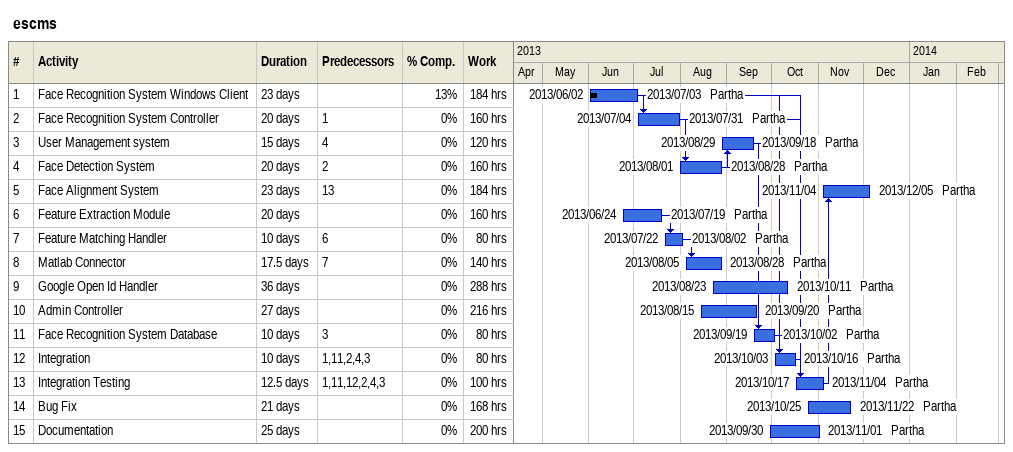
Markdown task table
escms

| ID | Task | Duration | Start | Finish | Predecessors | Resources | % complete | Work (h) |
|---|---|---|---|---|---|---|---|---|
| 1 | Face Recognition System Windows Client | 23d | 2013-06-02 | 2013-07-03 |  | Partha | 13 | 184 |
| 2 | Face Recognition System Controller | 20d | 2013-07-04 | 2013-07-31 | 1 | Partha | 0 | 160 |
| 3 | User Management system | 15d | 2013-08-29 | 2013-09-18 | 4 | Partha | 0 | 120 |
| 4 | Face Detection System | 20d | 2013-08-01 | 2013-08-28 | 2 | Partha | 0 | 160 |
| 5 | Face Alignment System | 23d | 2013-11-04 | 2013-12-05 | 13 | Partha | 0 | 184 |
| 6 | Feature Extraction Module | 20d | 2013-06-24 | 2013-07-19 |  | Partha | 0 | 160 |
| 7 | Feature Matching Handler | 10d | 2013-07-22 | 2013-08-02 | 6 | Partha | 0 | 80 |
| 8 | Matlab Connector | 17.5d | 2013-08-05 | 2013-08-28 | 7 | Partha | 0 | 140 |
| 9 | Google Open Id Handler | 36d | 2013-08-23 | 2013-10-11 |  | Partha | 0 | 288 |
| 10 | Admin Controller | 27d | 2013-08-15 | 2013-09-20 |  | Partha | 0 | 216 |
| 11 | Face Recognition System Database | 10d | 2013-09-19 | 2013-10-02 | 3 | Partha | 0 | 80 |
| 12 | Integration | 10d | 2013-10-03 | 2013-10-16 | 1, 11, 2, 4, 3 | Partha | 0 | 80 |
| 13 | Integration Testing | 12.5d | 2013-10-17 | 2013-11-04 | 1, 11, 12, 2, 4, 3 | Partha | 0 | 100 |
| 14 | Bug Fix | 21d | 2013-10-25 | 2013-11-22 |  | Partha | 0 | 168 |
| 15 | Documentation | 25d | 2013-09-30 | 2013-11-01 |  | Partha | 0 | 200 |
